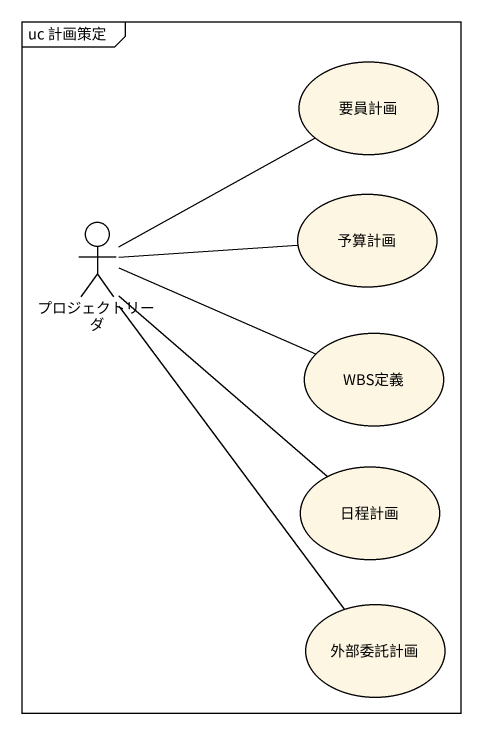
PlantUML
@startuml
mainframe uc 計画策定
usecase 要員計画
usecase 予算計画
actor プロジェクトリーダ
usecase WBS定義
usecase 日程計画
usecase 外部委託計画
プロジェクトリーダ -up- 要員計画
プロジェクトリーダ -right- 予算計画
プロジェクトリーダ -right- WBS定義
プロジェクトリーダ -- 日程計画
プロジェクトリーダ -- 外部委託計画
@enduml
